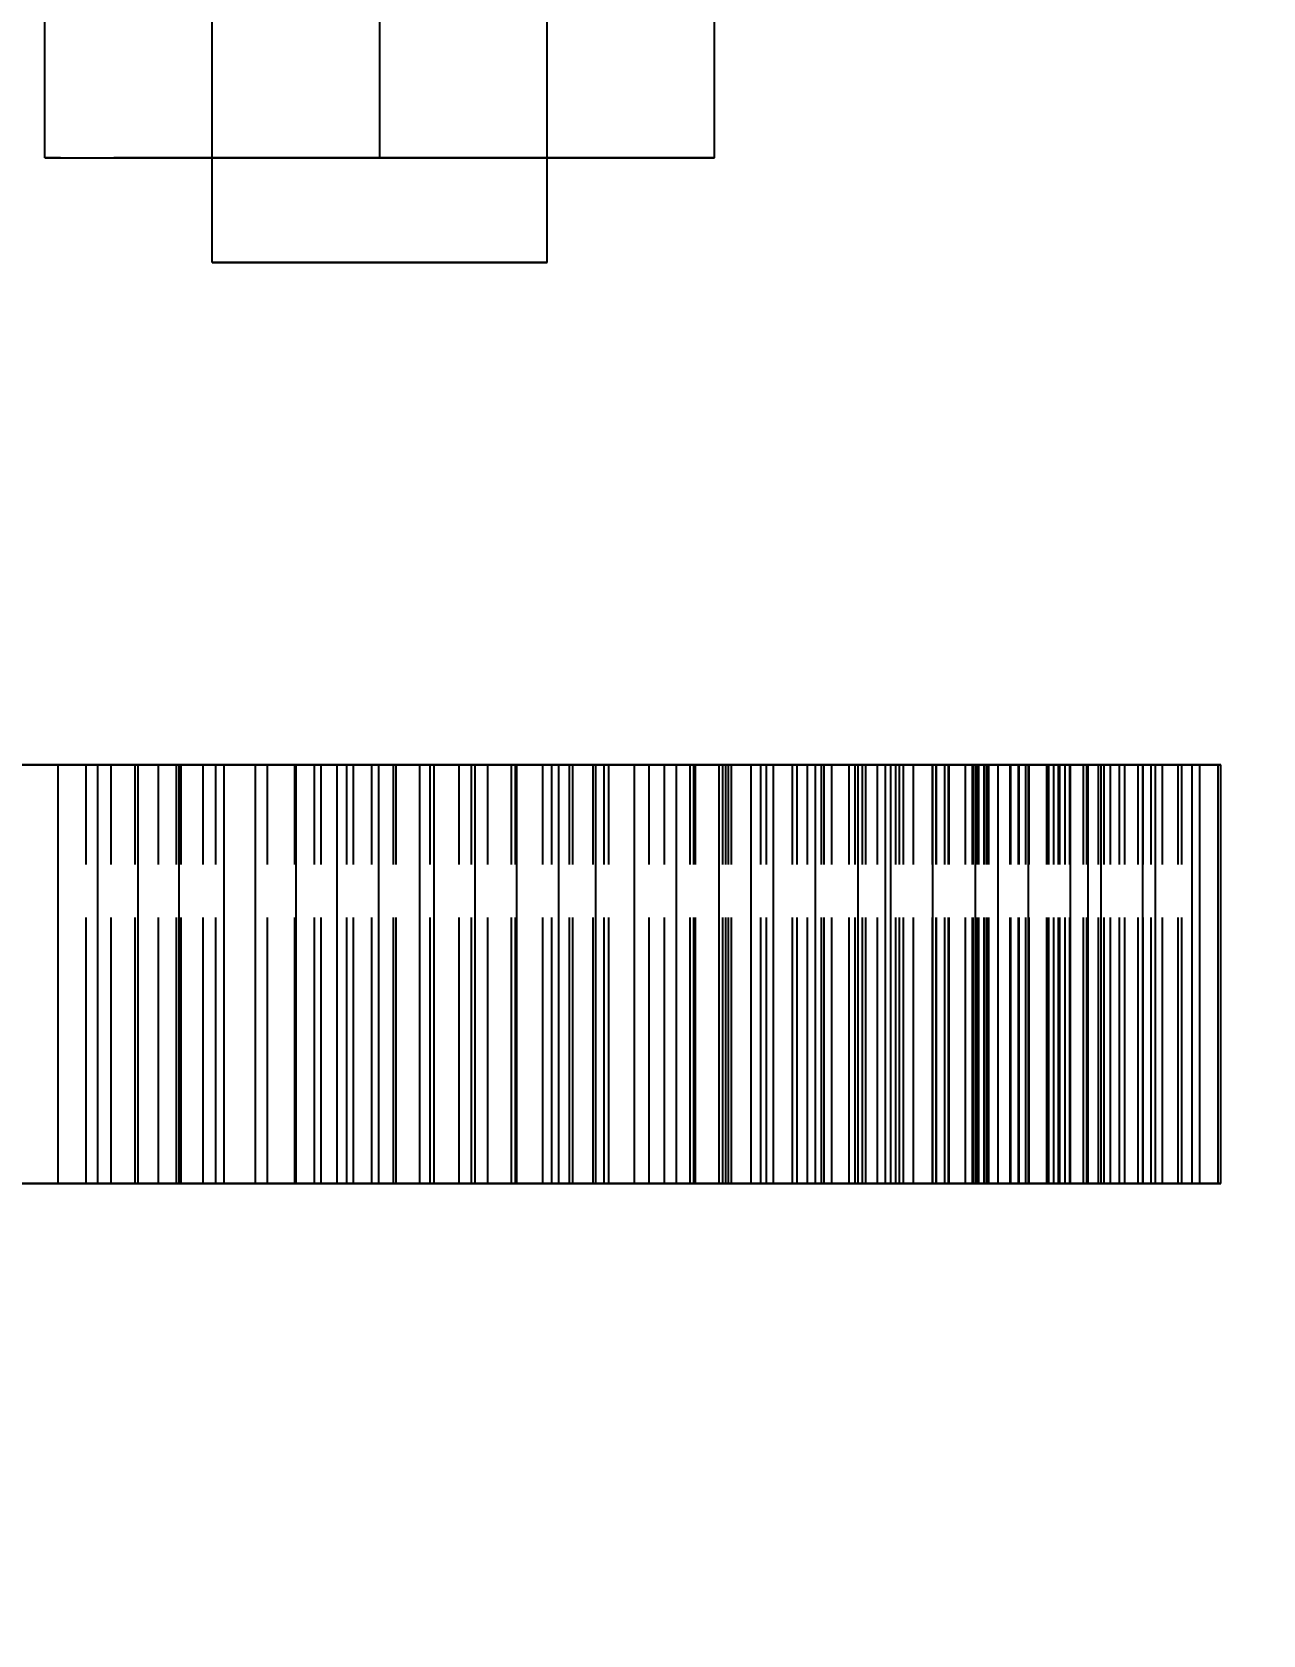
# Model space of a CAD drawing. Header units: millimetres. Extents: x -9 to 234, y -53 to 196.
# Drawn here: x 157.19 to 163.07, y -30.37 to -22.71 of the extents above; entities that cross this region are included whole.
import ezdxf

# ---------------------------------------------------------------- set-up
doc = ezdxf.new("R2010")
doc.units = ezdxf.units.MM
doc.linetypes.add('DASHED', pattern=[1.524, 1.27, -0.254])
for name, color, linetype in [('DIMS', 3, 'CONTINUOUS'), ('HIDDEN', 8, 'DASHED'), ('VISIBLE', 7, 'CONTINUOUS')]:
    doc.layers.add(name, color=color, linetype=linetype)
doc.styles.add('OpenSansCondensed-Light', font='OpenSansCondensed-Light.ttf')
doc.dimstyles.new('EZDXF', dxfattribs={"dimtxt": 0.25, "dimasz": 0.175, "dimexe": 0.375, "dimexo": 0.125, "dimgap": 0.1, "dimtad": 1, "dimlfac": 100, "dimzin": 12, "dimdsep": 46, "dimtxsty": 'OpenSansCondensed-Light', "dimblk": 'ARCHTICK', "dimcen": 2.5, "dimazin": 3, "dimtfac": 0.5, "dimtmove": 2, "dimatfit": 3})

# ---------------------------------------------------------------- blocks, each defined once
blk = doc.blocks.new('_ARCHTICK')
at = {"color": 0, "linetype": 'BYBLOCK', "const_width": 0.15}
blk.add_lwpolyline([(-0.5, -0.5), (0.5, 0.5)], dxfattribs=at)

msp = doc.modelspace()

# ---------------------------------------------------------------- linework, layer by layer
at = {"layer": 'HIDDEN'}
for points in [[(158.05, -23.31), (158.05, 34.4)], [(159.65, -23.31), (159.65, 34.4)], [(157.25, -23.31), (157.25, -22.01)], [(158.05, -23.31), (158.05, -22.01)], [(158.85, -23.31), (158.85, -22.01)], [(159.65, -23.31), (159.65, -22.01)], [(160.45, -23.31), (160.45, -22.01)], [(158.85, -23.31), (157.25, -23.31)], [(159.65, -23.31), (159.6246, -23.31), (159.59921, -23.31), (159.57381, -23.31), (159.54841, -23.31), (159.52302, -23.31), (159.49762, -23.31), (159.47222, -23.31), (159.44683, -23.31), (159.42143, -23.31), (159.39603, -23.31), (159.37063, -23.31), (159.34524, -23.31), (159.31984, -23.31), (159.29444, -23.31), (159.26905, -23.31), (159.24365, -23.31), (159.21825, -23.31), (159.19286, -23.31), (159.16746, -23.31), (159.14206, -23.31), (159.11667, -23.31), (159.09127, -23.31), (159.06587, -23.31), (159.04048, -23.31), (159.01508, -23.31), (158.98968, -23.31), (158.96429, -23.31), (158.93889, -23.31), (158.91349, -23.31), (158.8881, -23.31), (158.8627, -23.31), (158.8373, -23.31), (158.8119, -23.31), (158.78651, -23.31), (158.76111, -23.31), (158.73571, -23.31), (158.71032, -23.31), (158.68492, -23.31), (158.65952, -23.31), (158.63413, -23.31), (158.60873, -23.31), (158.58333, -23.31), (158.55794, -23.31), (158.53254, -23.31), (158.50714, -23.31), (158.48175, -23.31), (158.45635, -23.31), (158.43095, -23.31), (158.40556, -23.31), (158.38016, -23.31), (158.35476, -23.31), (158.32937, -23.31), (158.30397, -23.31), (158.27857, -23.31), (158.25317, -23.31), (158.22778, -23.31), (158.20238, -23.31), (158.17698, -23.31), (158.15159, -23.31), (158.12619, -23.31), (158.10079, -23.31), (158.0754, -23.31), (158.05, -23.31)], [(158.05, -23.31), (158.0627, -23.31), (158.0754, -23.31), (158.0881, -23.31), (158.10079, -23.31), (158.11349, -23.31), (158.12619, -23.31), (158.13889, -23.31), (158.15159, -23.31), (158.16429, -23.31), (158.17698, -23.31), (158.18968, -23.31), (158.20238, -23.31), (158.21508, -23.31), (158.22778, -23.31), (158.24048, -23.31), (158.25317, -23.31), (158.26587, -23.31), (158.27857, -23.31), (158.29127, -23.31), (158.30397, -23.31), (158.31667, -23.31), (158.32937, -23.31), (158.34206, -23.31), (158.35476, -23.31), (158.36746, -23.31), (158.38016, -23.31), (158.39286, -23.31), (158.40556, -23.31), (158.41825, -23.31), (158.43095, -23.31), (158.44365, -23.31), (158.45635, -23.31), (158.46905, -23.31), (158.48175, -23.31), (158.49444, -23.31), (158.50714, -23.31), (158.51984, -23.31), (158.53254, -23.31), (158.54524, -23.31), (158.55794, -23.31), (158.57063, -23.31), (158.58333, -23.31), (158.59603, -23.31), (158.60873, -23.31), (158.62143, -23.31), (158.63413, -23.31), (158.64683, -23.31), (158.65952, -23.31), (158.67222, -23.31), (158.68492, -23.31), (158.69762, -23.31), (158.71032, -23.31), (158.72302, -23.31), (158.73571, -23.31), (158.74841, -23.31), (158.76111, -23.31), (158.77381, -23.31), (158.78651, -23.31), (158.79921, -23.31), (158.8119, -23.31), (158.8246, -23.31), (158.8373, -23.31), (158.85, -23.31)], [(160.45, -23.31), (158.85, -23.31)], [(158.85, -23.31), (158.8627, -23.31), (158.8754, -23.31), (158.8881, -23.31), (158.90079, -23.31), (158.91349, -23.31), (158.92619, -23.31), (158.93889, -23.31), (158.95159, -23.31), (158.96429, -23.31), (158.97698, -23.31), (158.98968, -23.31), (159.00238, -23.31), (159.01508, -23.31), (159.02778, -23.31), (159.04048, -23.31), (159.05317, -23.31), (159.06587, -23.31), (159.07857, -23.31), (159.09127, -23.31), (159.10397, -23.31), (159.11667, -23.31), (159.12937, -23.31), (159.14206, -23.31), (159.15476, -23.31), (159.16746, -23.31), (159.18016, -23.31), (159.19286, -23.31), (159.20556, -23.31), (159.21825, -23.31), (159.23095, -23.31), (159.24365, -23.31), (159.25635, -23.31), (159.26905, -23.31), (159.28175, -23.31), (159.29444, -23.31), (159.30714, -23.31), (159.31984, -23.31), (159.33254, -23.31), (159.34524, -23.31), (159.35794, -23.31), (159.37063, -23.31), (159.38333, -23.31), (159.39603, -23.31), (159.40873, -23.31), (159.42143, -23.31), (159.43413, -23.31), (159.44683, -23.31), (159.45952, -23.31), (159.47222, -23.31), (159.48492, -23.31), (159.49762, -23.31), (159.51032, -23.31), (159.52302, -23.31), (159.53571, -23.31), (159.54841, -23.31), (159.56111, -23.31), (159.57381, -23.31), (159.58651, -23.31), (159.59921, -23.31), (159.6119, -23.31), (159.6246, -23.31), (159.6373, -23.31), (159.65, -23.31)], [(159.65, -23.81), (159.6246, -23.81), (159.59921, -23.81), (159.57381, -23.81), (159.54841, -23.81), (159.52302, -23.81), (159.49762, -23.81), (159.47222, -23.81), (159.44683, -23.81), (159.42143, -23.81), (159.39603, -23.81), (159.37063, -23.81), (159.34524, -23.81), (159.31984, -23.81), (159.29444, -23.81), (159.26905, -23.81), (159.24365, -23.81), (159.21825, -23.81), (159.19286, -23.81), (159.16746, -23.81), (159.14206, -23.81), (159.11667, -23.81), (159.09127, -23.81), (159.06587, -23.81), (159.04048, -23.81), (159.01508, -23.81), (158.98968, -23.81), (158.96429, -23.81), (158.93889, -23.81), (158.91349, -23.81), (158.8881, -23.81), (158.8627, -23.81), (158.8373, -23.81), (158.8119, -23.81), (158.78651, -23.81), (158.76111, -23.81), (158.73571, -23.81), (158.71032, -23.81), (158.68492, -23.81), (158.65952, -23.81), (158.63413, -23.81), (158.60873, -23.81), (158.58333, -23.81), (158.55794, -23.81), (158.53254, -23.81), (158.50714, -23.81), (158.48175, -23.81), (158.45635, -23.81), (158.43095, -23.81), (158.40556, -23.81), (158.38016, -23.81), (158.35476, -23.81), (158.32937, -23.81), (158.30397, -23.81), (158.27857, -23.81), (158.25317, -23.81), (158.22778, -23.81), (158.20238, -23.81), (158.17698, -23.81), (158.15159, -23.81), (158.12619, -23.81), (158.10079, -23.81), (158.0754, -23.81), (158.05, -23.81)], [(157.31482, -26.21), (157.12888, -26.21)], [(157.50408, -26.21), (157.31482, -26.21)], [(157.31482, -28.21), (157.31482, -26.21)], [(157.56746, -26.21), (157.44852, -26.21)], [(157.44852, -26.21), (157.69641, -26.21)], [(157.69641, -26.21), (157.44852, -26.21)], [(157.44852, -26.21), (157.56746, -26.21)], [(157.44852, -28.21), (157.44852, -26.21)], [(157.44852, -28.21), (157.44852, -26.21)], [(157.69647, -26.21), (157.50408, -26.21)], [(157.50408, -28.21), (157.50408, -26.21)], [(157.68252, -26.21), (157.56746, -26.21)], [(157.56746, -26.21), (157.68252, -26.21)], [(157.56746, -28.21), (157.56746, -26.21)], [(157.56746, -28.21), (157.56746, -26.21)], [(157.79393, -26.21), (157.68252, -26.21)], [(157.68252, -26.21), (157.79393, -26.21)], [(157.68252, -28.21), (157.68252, -26.21)], [(157.68252, -28.21), (157.68252, -26.21)], [(157.69641, -26.21), (157.8799, -26.21)], [(157.8799, -26.21), (157.69641, -26.21)], [(157.69641, -28.21), (157.69641, -26.21)], [(157.69641, -28.21), (157.69641, -26.21)], [(157.89182, -26.21), (157.69647, -26.21)], [(157.69647, -28.21), (157.69647, -26.21)], [(157.90185, -26.21), (157.79393, -26.21)], [(157.79393, -26.21), (157.90185, -26.21)], [(157.79393, -28.21), (157.79393, -26.21)], [(157.79393, -28.21), (157.79393, -26.21)], [(157.8799, -26.21), (158.06693, -26.21)], [(158.06693, -26.21), (157.8799, -26.21)], [(157.8799, -28.21), (157.8799, -26.21)], [(157.8799, -28.21), (157.8799, -26.21)], [(158.1077, -26.21), (157.89182, -26.21)], [(157.89182, -28.21), (157.89182, -26.21)], [(158.00641, -26.21), (157.90185, -26.21)], [(157.90185, -26.21), (158.00641, -26.21)], [(157.90185, -28.21), (157.90185, -26.21)], [(157.90185, -28.21), (157.90185, -26.21)], [(158.1077, -26.21), (158.00641, -26.21)], [(158.00641, -26.21), (158.1077, -26.21)], [(158.00641, -28.21), (158.00641, -26.21)], [(158.00641, -28.21), (158.00641, -26.21)], [(158.06693, -26.21), (158.1077, -26.21)], [(158.25719, -26.21), (158.06693, -26.21)], [(158.06693, -28.21), (158.06693, -26.21)], [(158.06693, -28.21), (158.06693, -26.21)], [(158.1077, -28.21), (158.1077, -26.21)], [(158.45046, -26.21), (158.25719, -26.21)], [(158.25719, -28.21), (158.25719, -26.21)], [(158.4439, -26.21), (158.31448, -26.21)], [(158.31448, -26.21), (158.53797, -26.21)], [(158.53797, -26.21), (158.31448, -26.21)], [(158.31448, -26.21), (158.4439, -26.21)], [(158.31448, -28.21), (158.31448, -26.21)], [(158.31448, -28.21), (158.31448, -26.21)], [(158.56979, -26.21), (158.4439, -26.21)], [(158.4439, -26.21), (158.56979, -26.21)], [(158.4439, -28.21), (158.4439, -26.21)], [(158.4439, -28.21), (158.4439, -26.21)], [(158.64655, -26.21), (158.45046, -26.21)], [(158.45046, -28.21), (158.45046, -26.21)], [(158.53797, -26.21), (158.72558, -26.21)], [(158.72558, -26.21), (158.53797, -26.21)], [(158.53797, -28.21), (158.53797, -26.21)], [(158.53797, -28.21), (158.53797, -26.21)], [(158.69236, -26.21), (158.56979, -26.21)], [(158.56979, -26.21), (158.69236, -26.21)], [(158.56979, -28.21), (158.56979, -26.21)], [(158.56979, -28.21), (158.56979, -26.21)], [(158.84531, -26.21), (158.64655, -26.21)], [(158.64655, -28.21), (158.64655, -26.21)], [(158.81174, -26.21), (158.69236, -26.21)], [(158.69236, -26.21), (158.81174, -26.21)], [(158.69236, -28.21), (158.69236, -26.21)], [(158.69236, -28.21), (158.69236, -26.21)], [(158.72558, -26.21), (158.91635, -26.21)], [(158.91635, -26.21), (158.72558, -26.21)], [(158.72558, -28.21), (158.72558, -26.21)], [(158.72558, -28.21), (158.72558, -26.21)], [(158.92806, -26.21), (158.81174, -26.21)], [(158.81174, -26.21), (158.92806, -26.21)], [(158.81174, -28.21), (158.81174, -26.21)], [(158.81174, -28.21), (158.81174, -26.21)], [(159.04139, -26.21), (158.84531, -26.21)], [(158.84531, -28.21), (158.84531, -26.21)], [(158.91635, -26.21), (159.04139, -26.21)], [(159.11001, -26.21), (158.91635, -26.21)], [(158.91635, -28.21), (158.91635, -26.21)], [(158.91635, -28.21), (158.91635, -26.21)], [(159.04139, -26.21), (158.92806, -26.21)], [(158.92806, -26.21), (159.04139, -26.21)], [(158.92806, -28.21), (158.92806, -26.21)], [(158.92806, -28.21), (158.92806, -26.21)], [(159.04139, -28.21), (159.04139, -26.21)], [(159.22988, -26.21), (159.09062, -26.21)], [(159.09062, -26.21), (159.28862, -26.21)], [(159.28862, -26.21), (159.09062, -26.21)], [(159.09062, -26.21), (159.22988, -26.21)], [(159.09062, -28.21), (159.09062, -26.21)], [(159.09062, -28.21), (159.09062, -26.21)], [(159.30635, -26.21), (159.11001, -26.21)], [(159.11001, -28.21), (159.11001, -26.21)], [(159.36599, -26.21), (159.22988, -26.21)], [(159.22988, -26.21), (159.36599, -26.21)], [(159.22988, -28.21), (159.22988, -26.21)], [(159.22988, -28.21), (159.22988, -26.21)], [(159.28862, -26.21), (159.47943, -26.21)], [(159.47943, -26.21), (159.28862, -26.21)], [(159.28862, -28.21), (159.28862, -26.21)], [(159.28862, -28.21), (159.28862, -26.21)], [(159.50519, -26.21), (159.30635, -26.21)], [(159.30635, -28.21), (159.30635, -26.21)], [(159.49911, -26.21), (159.36599, -26.21)], [(159.36599, -26.21), (159.49911, -26.21)], [(159.36599, -28.21), (159.36599, -26.21)], [(159.36599, -28.21), (159.36599, -26.21)], [(159.47943, -26.21), (159.67302, -26.21)], [(159.67302, -26.21), (159.47943, -26.21)], [(159.47943, -28.21), (159.47943, -26.21)], [(159.47943, -28.21), (159.47943, -26.21)], [(159.62939, -26.21), (159.49911, -26.21)], [(159.49911, -26.21), (159.62939, -26.21)], [(159.49911, -28.21), (159.49911, -26.21)], [(159.49911, -28.21), (159.49911, -26.21)], [(159.70639, -26.21), (159.50519, -26.21)], [(159.50519, -28.21), (159.50519, -26.21)], [(159.7569, -26.21), (159.62939, -26.21)], [(159.62939, -26.21), (159.7569, -26.21)], [(159.62939, -28.21), (159.62939, -26.21)], [(159.62939, -28.21), (159.62939, -26.21)], [(159.67302, -26.21), (159.86913, -26.21)], [(159.86913, -26.21), (159.67302, -26.21)], [(159.67302, -28.21), (159.67302, -26.21)], [(159.67302, -28.21), (159.67302, -26.21)], [(159.8817, -26.21), (159.70639, -26.21)], [(159.70639, -28.21), (159.70639, -26.21)], [(159.8817, -26.21), (159.7569, -26.21)], [(159.7569, -26.21), (159.8817, -26.21)], [(159.7569, -28.21), (159.7569, -26.21)], [(159.7569, -28.21), (159.7569, -26.21)], [(159.92157, -26.21), (159.77315, -26.21)], [(159.77315, -26.21), (159.94469, -26.21)], [(159.94469, -26.21), (159.77315, -26.21)], [(159.77315, -26.21), (159.92157, -26.21)], [(159.77315, -28.21), (159.77315, -26.21)], [(159.77315, -28.21), (159.77315, -26.21)], [(159.86913, -26.21), (159.8817, -26.21)], [(160.06757, -26.21), (159.86913, -26.21)], [(159.86913, -28.21), (159.86913, -26.21)], [(159.86913, -28.21), (159.86913, -26.21)], [(159.8817, -28.21), (159.8817, -26.21)], [(160.06723, -26.21), (159.92157, -26.21)], [(159.92157, -26.21), (160.06723, -26.21)], [(159.92157, -28.21), (159.92157, -26.21)], [(159.92157, -28.21), (159.92157, -26.21)], [(159.94469, -26.21), (160.13778, -26.21)], [(160.13778, -26.21), (159.94469, -26.21)], [(159.94469, -28.21), (159.94469, -26.21)], [(159.94469, -28.21), (159.94469, -26.21)], [(160.21027, -26.21), (160.06723, -26.21)], [(160.06723, -26.21), (160.21027, -26.21)], [(160.06723, -28.21), (160.06723, -26.21)], [(160.06723, -28.21), (160.06723, -26.21)], [(160.26819, -26.21), (160.06757, -26.21)], [(160.06757, -28.21), (160.06757, -26.21)], [(160.13778, -26.21), (160.33323, -26.21)], [(160.33323, -26.21), (160.13778, -26.21)], [(160.13778, -28.21), (160.13778, -26.21)], [(160.13778, -28.21), (160.13778, -26.21)], [(160.35079, -26.21), (160.21027, -26.21)], [(160.21027, -26.21), (160.35079, -26.21)], [(160.21027, -28.21), (160.21027, -26.21)], [(160.21027, -28.21), (160.21027, -26.21)], [(160.47085, -26.21), (160.26819, -26.21)], [(160.26819, -28.21), (160.26819, -26.21)], [(160.33323, -26.21), (160.53084, -26.21)], [(160.53084, -26.21), (160.33323, -26.21)], [(160.33323, -28.21), (160.33323, -26.21)], [(160.33323, -28.21), (160.33323, -26.21)], [(160.48887, -26.21), (160.35079, -26.21)], [(160.35079, -26.21), (160.48887, -26.21)], [(160.35079, -28.21), (160.35079, -26.21)], [(160.35079, -28.21), (160.35079, -26.21)], [(160.5156, -26.21), (160.35874, -26.21)], [(160.35874, -26.21), (160.50298, -26.21)], [(160.50298, -26.21), (160.35874, -26.21)], [(160.35874, -26.21), (160.5156, -26.21)], [(160.35874, -28.21), (160.35874, -26.21)], [(160.35874, -28.21), (160.35874, -26.21)], [(160.62456, -26.21), (160.47085, -26.21)], [(160.47085, -28.21), (160.47085, -26.21)], [(160.62456, -26.21), (160.48887, -26.21)], [(160.48887, -26.21), (160.62456, -26.21)], [(160.48887, -28.21), (160.48887, -26.21)], [(160.48887, -28.21), (160.48887, -26.21)], [(160.50298, -26.21), (160.69741, -26.21)], [(160.69741, -26.21), (160.50298, -26.21)], [(160.50298, -28.21), (160.50298, -26.21)], [(160.50298, -28.21), (160.50298, -26.21)], [(160.6701, -26.21), (160.5156, -26.21)], [(160.5156, -26.21), (160.6701, -26.21)], [(160.5156, -28.21), (160.5156, -26.21)], [(160.5156, -28.21), (160.5156, -26.21)], [(160.53084, -26.21), (160.62456, -26.21)], [(160.73042, -26.21), (160.53084, -26.21)], [(160.53084, -28.21), (160.53084, -26.21)], [(160.53084, -28.21), (160.53084, -26.21)], [(160.62456, -28.21), (160.62456, -26.21)], [(160.82236, -26.21), (160.6701, -26.21)], [(160.6701, -26.21), (160.82236, -26.21)], [(160.6701, -28.21), (160.6701, -26.21)], [(160.6701, -28.21), (160.6701, -26.21)], [(160.69741, -26.21), (160.89378, -26.21)], [(160.89378, -26.21), (160.69741, -26.21)], [(160.69741, -28.21), (160.69741, -26.21)], [(160.69741, -28.21), (160.69741, -26.21)], [(160.93184, -26.21), (160.73042, -26.21)], [(160.73042, -28.21), (160.73042, -26.21)], [(160.97245, -26.21), (160.82236, -26.21)], [(160.82236, -26.21), (160.97245, -26.21)], [(160.82236, -28.21), (160.82236, -26.21)], [(160.82236, -28.21), (160.82236, -26.21)], [(161.00908, -26.21), (160.84454, -26.21)], [(160.84454, -26.21), (160.96079, -26.21)], [(160.96079, -26.21), (160.84454, -26.21)], [(160.84454, -26.21), (161.00908, -26.21)], [(160.84454, -28.21), (160.84454, -26.21)], [(160.84454, -28.21), (160.84454, -26.21)], [(160.89378, -26.21), (161.09192, -26.21)], [(161.09192, -26.21), (160.89378, -26.21)], [(160.89378, -28.21), (160.89378, -26.21)], [(160.89378, -28.21), (160.89378, -26.21)], [(161.13497, -26.21), (160.93184, -26.21)], [(160.93184, -28.21), (160.93184, -26.21)], [(160.96079, -26.21), (161.1556, -26.21)], [(161.1556, -26.21), (160.96079, -26.21)], [(160.96079, -28.21), (160.96079, -26.21)], [(160.96079, -28.21), (160.96079, -26.21)], [(161.12042, -26.21), (160.97245, -26.21)], [(160.97245, -26.21), (161.12042, -26.21)], [(160.97245, -28.21), (160.97245, -26.21)], [(160.97245, -28.21), (160.97245, -26.21)], [(161.17167, -26.21), (161.00908, -26.21)], [(161.00908, -26.21), (161.17167, -26.21)], [(161.00908, -28.21), (161.00908, -26.21)], [(161.00908, -28.21), (161.00908, -26.21)], [(161.09192, -26.21), (161.26632, -26.21)], [(161.29167, -26.21), (161.09192, -26.21)], [(161.09192, -28.21), (161.09192, -26.21)], [(161.09192, -28.21), (161.09192, -26.21)], [(161.26632, -26.21), (161.12042, -26.21)], [(161.12042, -26.21), (161.26632, -26.21)], [(161.12042, -28.21), (161.12042, -26.21)], [(161.12042, -28.21), (161.12042, -26.21)], [(161.26632, -26.21), (161.13497, -26.21)], [(161.13497, -28.21), (161.13497, -26.21)], [(161.1556, -26.21), (161.35193, -26.21)], [(161.35193, -26.21), (161.1556, -26.21)], [(161.1556, -28.21), (161.1556, -26.21)], [(161.1556, -28.21), (161.1556, -26.21)], [(161.3324, -26.21), (161.17167, -26.21)], [(161.17167, -26.21), (161.3324, -26.21)], [(161.17167, -28.21), (161.17167, -26.21)], [(161.17167, -28.21), (161.17167, -26.21)], [(161.3996, -26.21), (161.22818, -26.21)], [(161.22818, -26.21), (161.31587, -26.21)], [(161.31587, -26.21), (161.22818, -26.21)], [(161.22818, -26.21), (161.3996, -26.21)], [(161.22818, -28.21), (161.22818, -26.21)], [(161.22818, -28.21), (161.22818, -26.21)], [(161.26632, -28.21), (161.26632, -26.21)], [(161.49291, -26.21), (161.29167, -26.21)], [(161.29167, -28.21), (161.29167, -26.21)], [(161.31587, -26.21), (161.51011, -26.21)], [(161.51011, -26.21), (161.31587, -26.21)], [(161.31587, -28.21), (161.31587, -26.21)], [(161.31587, -28.21), (161.31587, -26.21)], [(161.49132, -26.21), (161.3324, -26.21)], [(161.3324, -26.21), (161.49132, -26.21)], [(161.3324, -28.21), (161.3324, -26.21)], [(161.3324, -28.21), (161.3324, -26.21)], [(161.35193, -26.21), (161.54964, -26.21)], [(161.54964, -26.21), (161.35193, -26.21)], [(161.35193, -28.21), (161.35193, -26.21)], [(161.35193, -28.21), (161.35193, -26.21)], [(161.56949, -26.21), (161.3996, -26.21)], [(161.3996, -26.21), (161.56949, -26.21)], [(161.3996, -28.21), (161.3996, -26.21)], [(161.3996, -28.21), (161.3996, -26.21)], [(161.64848, -26.21), (161.49132, -26.21)], [(161.49132, -26.21), (161.64848, -26.21)], [(161.49132, -28.21), (161.49132, -26.21)], [(161.49132, -28.21), (161.49132, -26.21)], [(161.69553, -26.21), (161.49291, -26.21)], [(161.49291, -28.21), (161.49291, -26.21)], [(161.68525, -26.21), (161.5078, -26.21)], [(161.5078, -26.21), (161.56649, -26.21)], [(161.56649, -26.21), (161.5078, -26.21)], [(161.5078, -26.21), (161.68525, -26.21)], [(161.5078, -28.21), (161.5078, -26.21)], [(161.5078, -28.21), (161.5078, -26.21)], [(161.51011, -26.21), (161.70546, -26.21)], [(161.70546, -26.21), (161.51011, -26.21)], [(161.51011, -28.21), (161.51011, -26.21)], [(161.51011, -28.21), (161.51011, -26.21)], [(161.54964, -26.21), (161.74859, -26.21)], [(161.74859, -26.21), (161.54964, -26.21)], [(161.54964, -28.21), (161.54964, -26.21)], [(161.54964, -28.21), (161.54964, -26.21)], [(161.56649, -26.21), (161.75923, -26.21)], [(161.75923, -26.21), (161.56649, -26.21)], [(161.56649, -28.21), (161.56649, -26.21)], [(161.56649, -28.21), (161.56649, -26.21)], [(161.73791, -26.21), (161.56949, -26.21)], [(161.56949, -26.21), (161.73791, -26.21)], [(161.56949, -28.21), (161.56949, -26.21)], [(161.56949, -28.21), (161.56949, -26.21)], [(161.80388, -26.21), (161.64848, -26.21)], [(161.64848, -26.21), (161.80388, -26.21)], [(161.64848, -28.21), (161.64848, -26.21)], [(161.64848, -28.21), (161.64848, -26.21)], [(161.86466, -26.21), (161.68203, -26.21)], [(161.68203, -26.21), (161.71145, -26.21)], [(161.71145, -26.21), (161.68203, -26.21)], [(161.68203, -26.21), (161.86466, -26.21)], [(161.68203, -28.21), (161.68203, -26.21)], [(161.68203, -28.21), (161.68203, -26.21)], [(161.86161, -26.21), (161.68525, -26.21)], [(161.68525, -26.21), (161.86161, -26.21)], [(161.68525, -28.21), (161.68525, -26.21)], [(161.68525, -28.21), (161.68525, -26.21)], [(161.80388, -26.21), (161.69553, -26.21)], [(161.69553, -28.21), (161.69553, -26.21)], [(161.70546, -26.21), (161.90177, -26.21)], [(161.90177, -26.21), (161.70546, -26.21)], [(161.70546, -28.21), (161.70546, -26.21)], [(161.70546, -28.21), (161.70546, -26.21)], [(161.71145, -26.21), (161.90174, -26.21)], [(161.90174, -26.21), (161.71145, -26.21)], [(161.71145, -28.21), (161.71145, -26.21)], [(161.71145, -28.21), (161.71145, -26.21)], [(161.90489, -26.21), (161.73791, -26.21)], [(161.73791, -26.21), (161.90489, -26.21)], [(161.73791, -28.21), (161.73791, -26.21)], [(161.73791, -28.21), (161.73791, -26.21)], [(161.74859, -26.21), (161.80388, -26.21)], [(161.94867, -26.21), (161.74859, -26.21)], [(161.74859, -28.21), (161.74859, -26.21)], [(161.74859, -28.21), (161.74859, -26.21)], [(161.93694, -26.21), (161.75002, -26.21)], [(161.75002, -26.21), (161.93694, -26.21)], [(161.75002, -28.21), (161.75002, -26.21)], [(161.75002, -28.21), (161.75002, -26.21)], [(161.75923, -26.21), (161.95263, -26.21)], [(161.95263, -26.21), (161.75923, -26.21)], [(161.75923, -28.21), (161.75923, -26.21)], [(161.75923, -28.21), (161.75923, -26.21)], [(161.80388, -28.21), (161.80388, -26.21)], [(162.03691, -26.21), (161.86161, -26.21)], [(161.86161, -26.21), (162.03691, -26.21)], [(161.86161, -28.21), (161.86161, -26.21)], [(161.86161, -28.21), (161.86161, -26.21)], [(162.04663, -26.21), (161.86466, -26.21)], [(161.86466, -26.21), (162.04663, -26.21)], [(161.86466, -28.21), (161.86466, -26.21)], [(161.86466, -28.21), (161.86466, -26.21)], [(161.90174, -26.21), (162.09225, -26.21)], [(162.09225, -26.21), (161.90174, -26.21)], [(161.90174, -28.21), (161.90174, -26.21)], [(161.90174, -28.21), (161.90174, -26.21)], [(161.90177, -26.21), (162.09895, -26.21)], [(162.09895, -26.21), (161.90177, -26.21)], [(161.90177, -28.21), (161.90177, -26.21)], [(161.90177, -28.21), (161.90177, -26.21)], [(162.07046, -26.21), (161.90489, -26.21)], [(161.90489, -26.21), (162.07046, -26.21)], [(161.90489, -28.21), (161.90489, -26.21)], [(161.90489, -28.21), (161.90489, -26.21)], [(162.12364, -26.21), (161.93694, -26.21)], [(161.93694, -26.21), (162.12364, -26.21)], [(161.93694, -28.21), (161.93694, -26.21)], [(161.93694, -28.21), (161.93694, -26.21)], [(162.14978, -26.21), (161.94867, -26.21)], [(161.94867, -28.21), (161.94867, -26.21)], [(161.95263, -26.21), (162.1466, -26.21)], [(162.1466, -26.21), (161.95263, -26.21)], [(161.95263, -28.21), (161.95263, -26.21)], [(161.95263, -28.21), (161.95263, -26.21)], [(162.21114, -26.21), (162.03691, -26.21)], [(162.03691, -26.21), (162.21114, -26.21)], [(162.03691, -28.21), (162.03691, -26.21)], [(162.03691, -28.21), (162.03691, -26.21)], [(162.22794, -26.21), (162.04663, -26.21)], [(162.04663, -26.21), (162.22794, -26.21)], [(162.04663, -28.21), (162.04663, -26.21)], [(162.04663, -28.21), (162.04663, -26.21)], [(162.23461, -26.21), (162.07046, -26.21)], [(162.07046, -26.21), (162.23461, -26.21)], [(162.07046, -28.21), (162.07046, -26.21)], [(162.07046, -28.21), (162.07046, -26.21)], [(162.09225, -26.21), (162.28292, -26.21)], [(162.28292, -26.21), (162.09225, -26.21)], [(162.09225, -28.21), (162.09225, -26.21)], [(162.09225, -28.21), (162.09225, -26.21)], [(162.09895, -26.21), (162.23461, -26.21)], [(162.29689, -26.21), (162.09895, -26.21)], [(162.09895, -28.21), (162.09895, -26.21)], [(162.09895, -28.21), (162.09895, -26.21)], [(162.31008, -26.21), (162.12364, -26.21)], [(162.12364, -26.21), (162.31008, -26.21)], [(162.12364, -28.21), (162.12364, -26.21)], [(162.12364, -28.21), (162.12364, -26.21)], [(162.1466, -26.21), (162.34104, -26.21)], [(162.34104, -26.21), (162.1466, -26.21)], [(162.1466, -28.21), (162.1466, -26.21)], [(162.1466, -28.21), (162.1466, -26.21)], [(162.23461, -26.21), (162.14978, -26.21)], [(162.14978, -28.21), (162.14978, -26.21)], [(162.38431, -26.21), (162.21114, -26.21)], [(162.21114, -26.21), (162.38431, -26.21)], [(162.21114, -28.21), (162.21114, -26.21)], [(162.21114, -28.21), (162.21114, -26.21)], [(162.40857, -26.21), (162.22794, -26.21)], [(162.22794, -26.21), (162.40857, -26.21)], [(162.22794, -28.21), (162.22794, -26.21)], [(162.22794, -28.21), (162.22794, -26.21)], [(162.23461, -28.21), (162.23461, -26.21)], [(162.28292, -26.21), (162.47368, -26.21)], [(162.47368, -26.21), (162.28292, -26.21)], [(162.28292, -28.21), (162.28292, -26.21)], [(162.28292, -28.21), (162.28292, -26.21)], [(162.49552, -26.21), (162.29689, -26.21)], [(162.29689, -28.21), (162.29689, -26.21)], [(162.49623, -26.21), (162.31008, -26.21)], [(162.31008, -26.21), (162.49623, -26.21)], [(162.31008, -28.21), (162.31008, -26.21)], [(162.31008, -28.21), (162.31008, -26.21)], [(162.34104, -26.21), (162.53588, -26.21)], [(162.53588, -26.21), (162.34104, -26.21)], [(162.34104, -28.21), (162.34104, -26.21)], [(162.34104, -28.21), (162.34104, -26.21)], [(162.5564, -26.21), (162.38431, -26.21)], [(162.38431, -26.21), (162.5564, -26.21)], [(162.38431, -28.21), (162.38431, -26.21)], [(162.38431, -28.21), (162.38431, -26.21)], [(162.5885, -26.21), (162.40857, -26.21)], [(162.40857, -26.21), (162.5885, -26.21)], [(162.40857, -28.21), (162.40857, -26.21)], [(162.40857, -28.21), (162.40857, -26.21)], [(162.47368, -26.21), (162.66447, -26.21)], [(162.66447, -26.21), (162.47368, -26.21)], [(162.47368, -28.21), (162.47368, -26.21)], [(162.47368, -28.21), (162.47368, -26.21)], [(162.5564, -26.21), (162.49552, -26.21)], [(162.49552, -28.21), (162.49552, -26.21)], [(162.68204, -26.21), (162.49623, -26.21)], [(162.49623, -26.21), (162.68204, -26.21)], [(162.49623, -28.21), (162.49623, -26.21)], [(162.49623, -28.21), (162.49623, -26.21)], [(162.53588, -26.21), (162.5564, -26.21)], [(162.73105, -26.21), (162.53588, -26.21)], [(162.53588, -28.21), (162.53588, -26.21)], [(162.53588, -28.21), (162.53588, -26.21)], [(162.5564, -28.21), (162.5564, -26.21)], [(162.7677, -26.21), (162.5885, -26.21)], [(162.5885, -26.21), (162.7677, -26.21)], [(162.5885, -28.21), (162.5885, -26.21)], [(162.5885, -28.21), (162.5885, -26.21)], [(162.66447, -26.21), (162.7677, -26.21)], [(162.85524, -26.21), (162.66447, -26.21)], [(162.66447, -28.21), (162.66447, -26.21)], [(162.66447, -28.21), (162.66447, -26.21)], [(162.86748, -26.21), (162.68204, -26.21)], [(162.68204, -26.21), (162.86748, -26.21)], [(162.68204, -28.21), (162.68204, -26.21)], [(162.68204, -28.21), (162.68204, -26.21)], [(162.7677, -26.21), (162.73105, -26.21)], [(162.73105, -28.21), (162.73105, -26.21)], [(162.7677, -28.21), (162.7677, -26.21)], [(162.86748, -26.21), (162.85524, -26.21)], [(162.85524, -28.21), (162.85524, -26.21)], [(162.86748, -28.21), (162.86748, -26.21)], [(157.31482, -28.21), (157.12888, -28.21)], [(157.50408, -28.21), (157.31482, -28.21)], [(157.56746, -28.21), (157.44852, -28.21)], [(157.44852, -28.21), (157.69641, -28.21)], [(157.69641, -28.21), (157.44852, -28.21)], [(157.44852, -28.21), (157.56746, -28.21)], [(157.69647, -28.21), (157.50408, -28.21)], [(157.68252, -28.21), (157.56746, -28.21)], [(157.56746, -28.21), (157.68252, -28.21)], [(157.79393, -28.21), (157.68252, -28.21)], [(157.68252, -28.21), (157.79393, -28.21)], [(157.69641, -28.21), (157.8799, -28.21)], [(157.8799, -28.21), (157.69641, -28.21)], [(157.89182, -28.21), (157.69647, -28.21)], [(157.90185, -28.21), (157.79393, -28.21)], [(157.79393, -28.21), (157.90185, -28.21)], [(157.8799, -28.21), (158.06693, -28.21)], [(158.06693, -28.21), (157.8799, -28.21)], [(158.1077, -28.21), (157.89182, -28.21)], [(158.00641, -28.21), (157.90185, -28.21)], [(157.90185, -28.21), (158.00641, -28.21)], [(158.1077, -28.21), (158.00641, -28.21)], [(158.00641, -28.21), (158.1077, -28.21)], [(158.06693, -28.21), (158.1077, -28.21)], [(158.25719, -28.21), (158.06693, -28.21)], [(158.45046, -28.21), (158.25719, -28.21)], [(158.4439, -28.21), (158.31448, -28.21)], [(158.31448, -28.21), (158.53797, -28.21)], [(158.53797, -28.21), (158.31448, -28.21)], [(158.31448, -28.21), (158.4439, -28.21)], [(158.56979, -28.21), (158.4439, -28.21)], [(158.4439, -28.21), (158.56979, -28.21)], [(158.64655, -28.21), (158.45046, -28.21)], [(158.53797, -28.21), (158.72558, -28.21)], [(158.72558, -28.21), (158.53797, -28.21)], [(158.69236, -28.21), (158.56979, -28.21)], [(158.56979, -28.21), (158.69236, -28.21)], [(158.84531, -28.21), (158.64655, -28.21)], [(158.81174, -28.21), (158.69236, -28.21)], [(158.69236, -28.21), (158.81174, -28.21)], [(158.72558, -28.21), (158.91635, -28.21)], [(158.91635, -28.21), (158.72558, -28.21)], [(158.92806, -28.21), (158.81174, -28.21)], [(158.81174, -28.21), (158.92806, -28.21)], [(159.04139, -28.21), (158.84531, -28.21)], [(158.91635, -28.21), (159.04139, -28.21)], [(159.11001, -28.21), (158.91635, -28.21)], [(159.04139, -28.21), (158.92806, -28.21)], [(158.92806, -28.21), (159.04139, -28.21)], [(159.22988, -28.21), (159.09062, -28.21)], [(159.09062, -28.21), (159.28862, -28.21)], [(159.28862, -28.21), (159.09062, -28.21)], [(159.09062, -28.21), (159.22988, -28.21)], [(159.30635, -28.21), (159.11001, -28.21)], [(159.36599, -28.21), (159.22988, -28.21)], [(159.22988, -28.21), (159.36599, -28.21)], [(159.28862, -28.21), (159.47943, -28.21)], [(159.47943, -28.21), (159.28862, -28.21)], [(159.50519, -28.21), (159.30635, -28.21)], [(159.49911, -28.21), (159.36599, -28.21)], [(159.36599, -28.21), (159.49911, -28.21)], [(159.47943, -28.21), (159.67302, -28.21)], [(159.67302, -28.21), (159.47943, -28.21)], [(159.62939, -28.21), (159.49911, -28.21)], [(159.49911, -28.21), (159.62939, -28.21)], [(159.70639, -28.21), (159.50519, -28.21)], [(159.7569, -28.21), (159.62939, -28.21)], [(159.62939, -28.21), (159.7569, -28.21)], [(159.67302, -28.21), (159.86913, -28.21)], [(159.86913, -28.21), (159.67302, -28.21)], [(159.8817, -28.21), (159.70639, -28.21)], [(159.8817, -28.21), (159.7569, -28.21)], [(159.7569, -28.21), (159.8817, -28.21)], [(159.92157, -28.21), (159.77315, -28.21)], [(159.77315, -28.21), (159.94469, -28.21)], [(159.94469, -28.21), (159.77315, -28.21)], [(159.77315, -28.21), (159.92157, -28.21)], [(159.86913, -28.21), (159.8817, -28.21)], [(160.06757, -28.21), (159.86913, -28.21)], [(160.06723, -28.21), (159.92157, -28.21)], [(159.92157, -28.21), (160.06723, -28.21)], [(159.94469, -28.21), (160.13778, -28.21)], [(160.13778, -28.21), (159.94469, -28.21)], [(160.21027, -28.21), (160.06723, -28.21)], [(160.06723, -28.21), (160.21027, -28.21)], [(160.26819, -28.21), (160.06757, -28.21)], [(160.13778, -28.21), (160.33323, -28.21)], [(160.33323, -28.21), (160.13778, -28.21)], [(160.35079, -28.21), (160.21027, -28.21)], [(160.21027, -28.21), (160.35079, -28.21)], [(160.47085, -28.21), (160.26819, -28.21)], [(160.33323, -28.21), (160.53084, -28.21)], [(160.53084, -28.21), (160.33323, -28.21)], [(160.48887, -28.21), (160.35079, -28.21)], [(160.35079, -28.21), (160.48887, -28.21)], [(160.5156, -28.21), (160.35874, -28.21)], [(160.35874, -28.21), (160.50298, -28.21)], [(160.50298, -28.21), (160.35874, -28.21)], [(160.35874, -28.21), (160.5156, -28.21)], [(160.62456, -28.21), (160.47085, -28.21)], [(160.62456, -28.21), (160.48887, -28.21)], [(160.48887, -28.21), (160.62456, -28.21)], [(160.50298, -28.21), (160.69741, -28.21)], [(160.69741, -28.21), (160.50298, -28.21)], [(160.6701, -28.21), (160.5156, -28.21)], [(160.5156, -28.21), (160.6701, -28.21)], [(160.53084, -28.21), (160.62456, -28.21)], [(160.73042, -28.21), (160.53084, -28.21)], [(160.82236, -28.21), (160.6701, -28.21)], [(160.6701, -28.21), (160.82236, -28.21)], [(160.69741, -28.21), (160.89378, -28.21)], [(160.89378, -28.21), (160.69741, -28.21)], [(160.93184, -28.21), (160.73042, -28.21)], [(160.97245, -28.21), (160.82236, -28.21)], [(160.82236, -28.21), (160.97245, -28.21)], [(161.00908, -28.21), (160.84454, -28.21)], [(160.84454, -28.21), (160.96079, -28.21)], [(160.96079, -28.21), (160.84454, -28.21)], [(160.84454, -28.21), (161.00908, -28.21)], [(160.89378, -28.21), (161.09192, -28.21)], [(161.09192, -28.21), (160.89378, -28.21)], [(161.13497, -28.21), (160.93184, -28.21)], [(160.96079, -28.21), (161.1556, -28.21)], [(161.1556, -28.21), (160.96079, -28.21)], [(161.12042, -28.21), (160.97245, -28.21)], [(160.97245, -28.21), (161.12042, -28.21)], [(161.17167, -28.21), (161.00908, -28.21)], [(161.00908, -28.21), (161.17167, -28.21)], [(161.09192, -28.21), (161.26632, -28.21)], [(161.29167, -28.21), (161.09192, -28.21)], [(161.26632, -28.21), (161.12042, -28.21)], [(161.12042, -28.21), (161.26632, -28.21)], [(161.26632, -28.21), (161.13497, -28.21)], [(161.1556, -28.21), (161.35193, -28.21)], [(161.35193, -28.21), (161.1556, -28.21)], [(161.3324, -28.21), (161.17167, -28.21)], [(161.17167, -28.21), (161.3324, -28.21)], [(161.3996, -28.21), (161.22818, -28.21)], [(161.22818, -28.21), (161.31587, -28.21)], [(161.31587, -28.21), (161.22818, -28.21)], [(161.22818, -28.21), (161.3996, -28.21)], [(161.49291, -28.21), (161.29167, -28.21)], [(161.31587, -28.21), (161.51011, -28.21)], [(161.51011, -28.21), (161.31587, -28.21)], [(161.49132, -28.21), (161.3324, -28.21)], [(161.3324, -28.21), (161.49132, -28.21)], [(161.35193, -28.21), (161.54964, -28.21)], [(161.54964, -28.21), (161.35193, -28.21)], [(161.56949, -28.21), (161.3996, -28.21)], [(161.3996, -28.21), (161.56949, -28.21)], [(161.64848, -28.21), (161.49132, -28.21)], [(161.49132, -28.21), (161.64848, -28.21)], [(161.69553, -28.21), (161.49291, -28.21)], [(161.68525, -28.21), (161.5078, -28.21)], [(161.5078, -28.21), (161.56649, -28.21)], [(161.56649, -28.21), (161.5078, -28.21)], [(161.5078, -28.21), (161.68525, -28.21)], [(161.51011, -28.21), (161.70546, -28.21)], [(161.70546, -28.21), (161.51011, -28.21)], [(161.54964, -28.21), (161.74859, -28.21)], [(161.74859, -28.21), (161.54964, -28.21)], [(161.56649, -28.21), (161.75923, -28.21)], [(161.75923, -28.21), (161.56649, -28.21)], [(161.73791, -28.21), (161.56949, -28.21)], [(161.56949, -28.21), (161.73791, -28.21)], [(161.80388, -28.21), (161.64848, -28.21)], [(161.64848, -28.21), (161.80388, -28.21)], [(161.86466, -28.21), (161.68203, -28.21)], [(161.68203, -28.21), (161.71145, -28.21)], [(161.71145, -28.21), (161.68203, -28.21)], [(161.68203, -28.21), (161.86466, -28.21)], [(161.86161, -28.21), (161.68525, -28.21)], [(161.68525, -28.21), (161.86161, -28.21)], [(161.80388, -28.21), (161.69553, -28.21)], [(161.70546, -28.21), (161.90177, -28.21)], [(161.90177, -28.21), (161.70546, -28.21)], [(161.71145, -28.21), (161.90174, -28.21)], [(161.90174, -28.21), (161.71145, -28.21)], [(161.90489, -28.21), (161.73791, -28.21)], [(161.73791, -28.21), (161.90489, -28.21)], [(161.74859, -28.21), (161.80388, -28.21)], [(161.94867, -28.21), (161.74859, -28.21)], [(161.93694, -28.21), (161.75002, -28.21)], [(161.75002, -28.21), (161.93694, -28.21)], [(161.75923, -28.21), (161.95263, -28.21)], [(161.95263, -28.21), (161.75923, -28.21)], [(162.03691, -28.21), (161.86161, -28.21)], [(161.86161, -28.21), (162.03691, -28.21)], [(162.04663, -28.21), (161.86466, -28.21)], [(161.86466, -28.21), (162.04663, -28.21)], [(161.90174, -28.21), (162.09225, -28.21)], [(162.09225, -28.21), (161.90174, -28.21)], [(161.90177, -28.21), (162.09895, -28.21)], [(162.09895, -28.21), (161.90177, -28.21)], [(162.07046, -28.21), (161.90489, -28.21)], [(161.90489, -28.21), (162.07046, -28.21)], [(162.12364, -28.21), (161.93694, -28.21)], [(161.93694, -28.21), (162.12364, -28.21)], [(162.14978, -28.21), (161.94867, -28.21)], [(161.95263, -28.21), (162.1466, -28.21)], [(162.1466, -28.21), (161.95263, -28.21)], [(162.21114, -28.21), (162.03691, -28.21)], [(162.03691, -28.21), (162.21114, -28.21)], [(162.22794, -28.21), (162.04663, -28.21)], [(162.04663, -28.21), (162.22794, -28.21)], [(162.23461, -28.21), (162.07046, -28.21)], [(162.07046, -28.21), (162.23461, -28.21)], [(162.09225, -28.21), (162.28292, -28.21)], [(162.28292, -28.21), (162.09225, -28.21)], [(162.09895, -28.21), (162.23461, -28.21)], [(162.29689, -28.21), (162.09895, -28.21)], [(162.31008, -28.21), (162.12364, -28.21)], [(162.12364, -28.21), (162.31008, -28.21)], [(162.1466, -28.21), (162.34104, -28.21)], [(162.34104, -28.21), (162.1466, -28.21)], [(162.23461, -28.21), (162.14978, -28.21)], [(162.38431, -28.21), (162.21114, -28.21)], [(162.21114, -28.21), (162.38431, -28.21)], [(162.40857, -28.21), (162.22794, -28.21)], [(162.22794, -28.21), (162.40857, -28.21)], [(162.28292, -28.21), (162.47368, -28.21)], [(162.47368, -28.21), (162.28292, -28.21)], [(162.49552, -28.21), (162.29689, -28.21)], [(162.49623, -28.21), (162.31008, -28.21)], [(162.31008, -28.21), (162.49623, -28.21)], [(162.34104, -28.21), (162.53588, -28.21)], [(162.53588, -28.21), (162.34104, -28.21)], [(162.5564, -28.21), (162.38431, -28.21)], [(162.38431, -28.21), (162.5564, -28.21)], [(162.5885, -28.21), (162.40857, -28.21)], [(162.40857, -28.21), (162.5885, -28.21)], [(162.47368, -28.21), (162.66447, -28.21)], [(162.66447, -28.21), (162.47368, -28.21)], [(162.5564, -28.21), (162.49552, -28.21)], [(162.68204, -28.21), (162.49623, -28.21)], [(162.49623, -28.21), (162.68204, -28.21)], [(162.53588, -28.21), (162.5564, -28.21)], [(162.73105, -28.21), (162.53588, -28.21)], [(162.7677, -28.21), (162.5885, -28.21)], [(162.5885, -28.21), (162.7677, -28.21)], [(162.66447, -28.21), (162.7677, -28.21)], [(162.85524, -28.21), (162.66447, -28.21)], [(162.86748, -28.21), (162.68204, -28.21)], [(162.68204, -28.21), (162.86748, -28.21)], [(162.7677, -28.21), (162.73105, -28.21)], [(162.86748, -28.21), (162.85524, -28.21)]]:
    msp.add_lwpolyline(points, dxfattribs=at)
at = {"layer": 'VISIBLE'}
for points in [[(157.25, -23.31), (157.25, -22.01)], [(160.45, -23.31), (160.45, -22.01)], [(158.85, -23.31), (158.85, -22.7)], [(157.25, -23.31), (158.85, -23.31)], [(158.05, -23.81), (158.05, -23.31)], [(158.85, -23.31), (160.45, -23.31)], [(159.65, -23.81), (159.65, -23.31)], [(158.05, -23.81), (158.0627, -23.81), (158.0754, -23.81), (158.0881, -23.81), (158.10079, -23.81), (158.11349, -23.81), (158.12619, -23.81), (158.13889, -23.81), (158.15159, -23.81), (158.16429, -23.81), (158.17698, -23.81), (158.18968, -23.81), (158.20238, -23.81), (158.21508, -23.81), (158.22778, -23.81), (158.24048, -23.81), (158.25317, -23.81), (158.26587, -23.81), (158.27857, -23.81), (158.29127, -23.81), (158.30397, -23.81), (158.31667, -23.81), (158.32937, -23.81), (158.34206, -23.81), (158.35476, -23.81), (158.36746, -23.81), (158.38016, -23.81), (158.39286, -23.81), (158.40556, -23.81), (158.41825, -23.81), (158.43095, -23.81), (158.44365, -23.81), (158.45635, -23.81), (158.46905, -23.81), (158.48175, -23.81), (158.49444, -23.81), (158.50714, -23.81), (158.51984, -23.81), (158.53254, -23.81), (158.54524, -23.81), (158.55794, -23.81), (158.57063, -23.81), (158.58333, -23.81), (158.59603, -23.81), (158.60873, -23.81), (158.62143, -23.81), (158.63413, -23.81), (158.64683, -23.81), (158.65952, -23.81), (158.67222, -23.81), (158.68492, -23.81), (158.69762, -23.81), (158.71032, -23.81), (158.72302, -23.81), (158.73571, -23.81), (158.74841, -23.81), (158.76111, -23.81), (158.77381, -23.81), (158.78651, -23.81), (158.79921, -23.81), (158.8119, -23.81), (158.8246, -23.81), (158.8373, -23.81), (158.85, -23.81)], [(158.85, -23.81), (158.8627, -23.81), (158.8754, -23.81), (158.8881, -23.81), (158.90079, -23.81), (158.91349, -23.81), (158.92619, -23.81), (158.93889, -23.81), (158.95159, -23.81), (158.96429, -23.81), (158.97698, -23.81), (158.98968, -23.81), (159.00238, -23.81), (159.01508, -23.81), (159.02778, -23.81), (159.04048, -23.81), (159.05317, -23.81), (159.06587, -23.81), (159.07857, -23.81), (159.09127, -23.81), (159.10397, -23.81), (159.11667, -23.81), (159.12937, -23.81), (159.14206, -23.81), (159.15476, -23.81), (159.16746, -23.81), (159.18016, -23.81), (159.19286, -23.81), (159.20556, -23.81), (159.21825, -23.81), (159.23095, -23.81), (159.24365, -23.81), (159.25635, -23.81), (159.26905, -23.81), (159.28175, -23.81), (159.29444, -23.81), (159.30714, -23.81), (159.31984, -23.81), (159.33254, -23.81), (159.34524, -23.81), (159.35794, -23.81), (159.37063, -23.81), (159.38333, -23.81), (159.39603, -23.81), (159.40873, -23.81), (159.42143, -23.81), (159.43413, -23.81), (159.44683, -23.81), (159.45952, -23.81), (159.47222, -23.81), (159.48492, -23.81), (159.49762, -23.81), (159.51032, -23.81), (159.52302, -23.81), (159.53571, -23.81), (159.54841, -23.81), (159.56111, -23.81), (159.57381, -23.81), (159.58651, -23.81), (159.59921, -23.81), (159.6119, -23.81), (159.6246, -23.81), (159.6373, -23.81), (159.65, -23.81)], [(157.12888, -26.21), (157.31482, -26.21)], [(157.31482, -26.21), (157.50408, -26.21)], [(157.31482, -28.21), (157.31482, -26.21)], [(157.50408, -26.21), (157.69647, -26.21)], [(157.50408, -28.21), (157.50408, -26.21)], [(157.69647, -26.21), (157.89182, -26.21)], [(157.69647, -28.21), (157.69647, -26.21)], [(157.89182, -26.21), (158.1077, -26.21)], [(157.89182, -28.21), (157.89182, -26.21)], [(158.1077, -26.21), (158.25719, -26.21)], [(158.1077, -28.21), (158.1077, -26.21)], [(158.25719, -26.21), (158.45046, -26.21)], [(158.25719, -28.21), (158.25719, -26.21)], [(158.45046, -26.21), (158.64655, -26.21)], [(158.45046, -28.21), (158.45046, -26.21)], [(158.64655, -26.21), (158.84531, -26.21)], [(158.64655, -28.21), (158.64655, -26.21)], [(158.84531, -26.21), (159.04139, -26.21)], [(158.84531, -28.21), (158.84531, -26.21)], [(159.04139, -26.21), (159.11001, -26.21)], [(159.04139, -28.21), (159.04139, -26.21)], [(159.11001, -26.21), (159.30635, -26.21)], [(159.11001, -28.21), (159.11001, -26.21)], [(159.30635, -26.21), (159.50519, -26.21)], [(159.30635, -28.21), (159.30635, -26.21)], [(159.50519, -26.21), (159.70639, -26.21)], [(159.50519, -28.21), (159.50519, -26.21)], [(159.70639, -26.21), (159.8817, -26.21)], [(159.70639, -28.21), (159.70639, -26.21)], [(159.8817, -26.21), (160.06757, -26.21)], [(159.8817, -28.21), (159.8817, -26.21)], [(160.06757, -26.21), (160.26819, -26.21)], [(160.06757, -28.21), (160.06757, -26.21)], [(160.26819, -26.21), (160.47085, -26.21)], [(160.26819, -28.21), (160.26819, -26.21)], [(160.47085, -26.21), (160.62456, -26.21)], [(160.47085, -28.21), (160.47085, -26.21)], [(160.62456, -26.21), (160.73042, -26.21)], [(160.62456, -28.21), (160.62456, -26.21)], [(160.73042, -26.21), (160.93184, -26.21)], [(160.73042, -28.21), (160.73042, -26.21)], [(160.93184, -26.21), (161.13497, -26.21)], [(160.93184, -28.21), (160.93184, -26.21)], [(161.13497, -26.21), (161.26632, -26.21)], [(161.13497, -28.21), (161.13497, -26.21)], [(161.26632, -26.21), (161.29167, -26.21)], [(161.26632, -28.21), (161.26632, -26.21)], [(161.29167, -26.21), (161.49291, -26.21)], [(161.29167, -28.21), (161.29167, -26.21)], [(161.49291, -26.21), (161.69553, -26.21)], [(161.49291, -28.21), (161.49291, -26.21)], [(161.69553, -26.21), (161.80388, -26.21)], [(161.69553, -28.21), (161.69553, -26.21)], [(161.80388, -26.21), (161.94867, -26.21)], [(161.80388, -28.21), (161.80388, -26.21)], [(161.94867, -26.21), (162.14978, -26.21)], [(161.94867, -28.21), (161.94867, -26.21)], [(162.14978, -26.21), (162.23461, -26.21)], [(162.14978, -28.21), (162.14978, -26.21)], [(162.23461, -26.21), (162.29689, -26.21)], [(162.23461, -28.21), (162.23461, -26.21)], [(162.29689, -26.21), (162.49552, -26.21)], [(162.29689, -28.21), (162.29689, -26.21)], [(162.49552, -26.21), (162.5564, -26.21)], [(162.49552, -28.21), (162.49552, -26.21)], [(162.5564, -26.21), (162.73105, -26.21)], [(162.5564, -28.21), (162.5564, -26.21)], [(162.73105, -26.21), (162.7677, -26.21)], [(162.73105, -28.21), (162.73105, -26.21)], [(162.7677, -26.21), (162.85524, -26.21)], [(162.7677, -28.21), (162.7677, -26.21)], [(162.85524, -26.21), (162.86748, -26.21)], [(162.85524, -28.21), (162.85524, -26.21)], [(162.86748, -28.21), (162.86748, -26.21)], [(157.12888, -28.21), (157.31482, -28.21)], [(157.31482, -28.21), (157.50408, -28.21)], [(157.50408, -28.21), (157.69647, -28.21)], [(157.69647, -28.21), (157.89182, -28.21)], [(157.89182, -28.21), (158.1077, -28.21)], [(158.1077, -28.21), (158.25719, -28.21)], [(158.25719, -28.21), (158.45046, -28.21)], [(158.45046, -28.21), (158.64655, -28.21)], [(158.64655, -28.21), (158.84531, -28.21)], [(158.84531, -28.21), (159.04139, -28.21)], [(159.04139, -28.21), (159.11001, -28.21)], [(159.11001, -28.21), (159.30635, -28.21)], [(159.30635, -28.21), (159.50519, -28.21)], [(159.50519, -28.21), (159.70639, -28.21)], [(159.70639, -28.21), (159.8817, -28.21)], [(159.8817, -28.21), (160.06757, -28.21)], [(160.06757, -28.21), (160.26819, -28.21)], [(160.26819, -28.21), (160.47085, -28.21)], [(160.47085, -28.21), (160.62456, -28.21)], [(160.62456, -28.21), (160.73042, -28.21)], [(160.73042, -28.21), (160.93184, -28.21)], [(160.93184, -28.21), (161.13497, -28.21)], [(161.13497, -28.21), (161.26632, -28.21)], [(161.26632, -28.21), (161.29167, -28.21)], [(161.29167, -28.21), (161.49291, -28.21)], [(161.49291, -28.21), (161.69553, -28.21)], [(161.69553, -28.21), (161.80388, -28.21)], [(161.80388, -28.21), (161.94867, -28.21)], [(161.94867, -28.21), (162.14978, -28.21)], [(162.14978, -28.21), (162.23461, -28.21)], [(162.23461, -28.21), (162.29689, -28.21)], [(162.29689, -28.21), (162.49552, -28.21)], [(162.49552, -28.21), (162.5564, -28.21)], [(162.5564, -28.21), (162.73105, -28.21)], [(162.73105, -28.21), (162.7677, -28.21)], [(162.7677, -28.21), (162.85524, -28.21)], [(162.85524, -28.21), (162.86748, -28.21)]]:
    msp.add_lwpolyline(points, dxfattribs=at)

# ---------------------------------------------------------------- dimensions: what is measured, and where the dimension line sits
at = {"layer": 'DIMS'}
msp.add_linear_dim(base=(93.75, -52.71), p1=(93.75, -21.71), p2=(201.25, -21.71), dimstyle='EZDXF', override={"dimtxt": 1.6, "dimasz": 1, "dimexe": 0.6, "dimexo": 0.5, "dimdec": 2}, dxfattribs=at).render()

doc.saveas('drawing.dxf')
